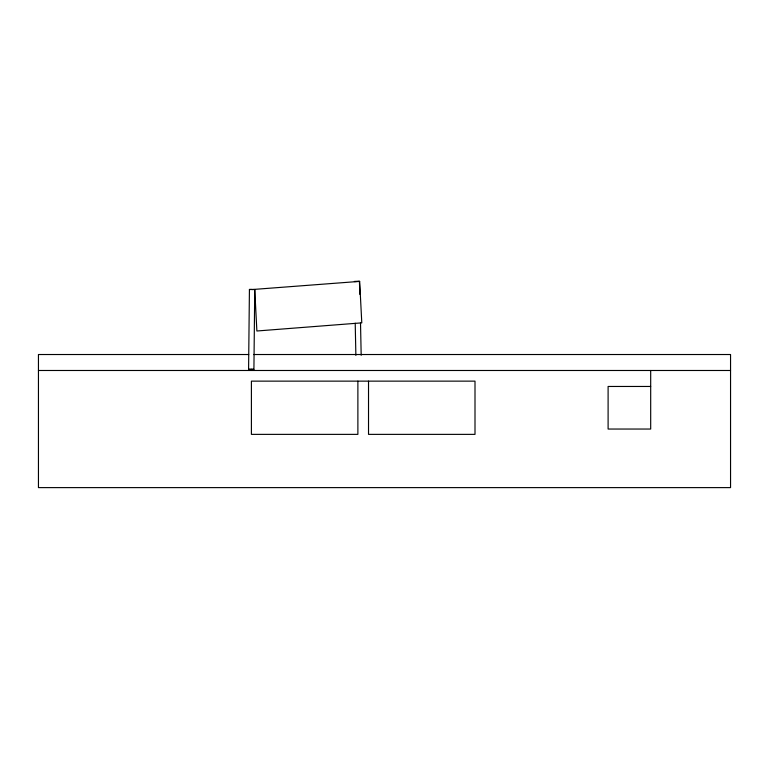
<?xml version="1.0" encoding="UTF-8"?>
<svg xmlns="http://www.w3.org/2000/svg" width="769" height="769" viewBox="0 0 769 769"><rect width="100%" height="100%" fill="white"/><g stroke="black" fill="none" stroke-linecap="round" stroke-linejoin="round"><path stroke-width="1.15" d="M251.252 369.389L248.589 369.303L249.425 289.471L252.088 289.442M248.589 369.303L253.914 369.36L254.75 289.529L249.425 289.471M254.75 289.529L256.875 330.997L361.786 322.855L359.652 281.387L252.088 289.548M359.402 281.396L359.921 294.498M359.017 281.406L354.346 281.502L359.652 281.387M248.723 354.519L38.45 354.519L38.45 487.613L730.55 487.613L730.55 354.519L253.53 354.519M38.45 370.485L730.55 370.485M650.689 386.461L608.106 386.461L608.106 429.044L650.689 429.044L650.689 370.485M251.252 369.283L253.914 369.36M360.517 323.095L361.18 355.268M355.211 323.211L355.874 355.384M368.524 381.136L368.524 434.37L475.002 434.37L475.002 381.136L251.405 381.136L251.405 434.37L357.883 434.37L357.883 381.136"/></g></svg>
